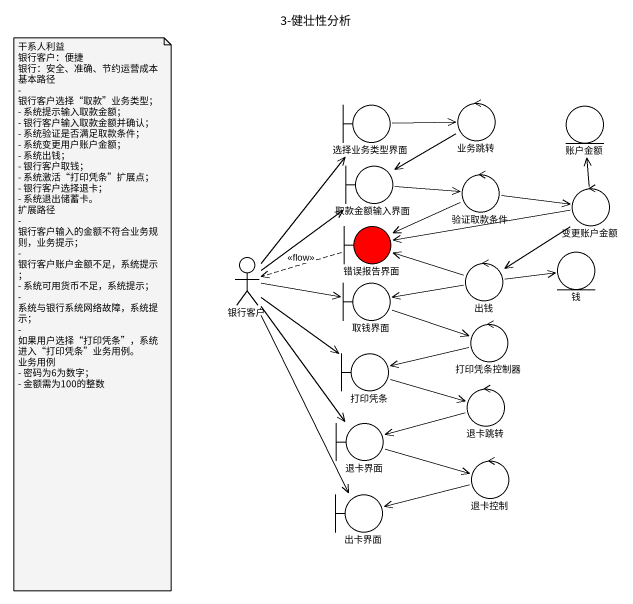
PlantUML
@startuml
title 3-健壮性分析
boundary 选择业务类型界面
control 业务跳转
entity 账户金额
boundary 取款金额输入界面
control 验证取款条件
control 变更账户金额
boundary 错误报告界面 #FF0000
actor 银行客户
control 出钱
entity 钱
boundary 取钱界面
boundary 打印凭条
control 打印凭条控制器
control 退卡跳转
boundary 退卡界面
control 退卡控制
boundary 出卡界面
选择业务类型界面 -right-> 业务跳转
业务跳转 --> 取款金额输入界面
取款金额输入界面 -right-> 验证取款条件
验证取款条件 -right-> 变更账户金额
验证取款条件 -left-> 错误报告界面
变更账户金额 -up-> 账户金额
变更账户金额 -left-> 错误报告界面
变更账户金额 --> 出钱
错误报告界面 .left.> 银行客户 : <<flow>>
银行客户 -up-> 选择业务类型界面
银行客户 -up-> 取款金额输入界面
银行客户 -right-> 取钱界面
银行客户 --> 打印凭条
银行客户 --> 退卡界面
银行客户 --> 出卡界面
出钱 -left-> 错误报告界面
出钱 -right-> 钱
出钱 -left-> 取钱界面
取钱界面 -right-> 打印凭条控制器
打印凭条 -right-> 退卡跳转
打印凭条控制器 -left-> 打印凭条
退卡跳转 -left-> 退卡界面
退卡界面 -right-> 退卡控制
退卡控制 -left-> 出卡界面
note as N1
  干系人利益
  银行客户：便捷
  银行：安全、准确、节约运营成本
  基本路径
  - 银行客户选择“取款”业务类型；
  - 系统提示输入取款金额；
  - 银行客户输入取款金额并确认；
  - 系统验证是否满足取款条件；
  - 系统变更用户账户金额；
  - 系统出钱；
  - 银行客户取钱；
  - 系统激活“打印凭条”扩展点；
  - 银行客户选择退卡；
  - 系统退出储蓄卡。
  扩展路径
  - 银行客户输入的金额不符合业务规则，业务提示；
  - 银行客户账户金额不足，系统提示；
  - 系统可用货币不足，系统提示；
  - 系统与银行系统网络故障，系统提示；
  - 如果用户选择“打印凭条”，系统进入“打印凭条”业务用例。
  业务用例
  - 密码为6为数字；
  - 金额需为100的整数
end note
@enduml
